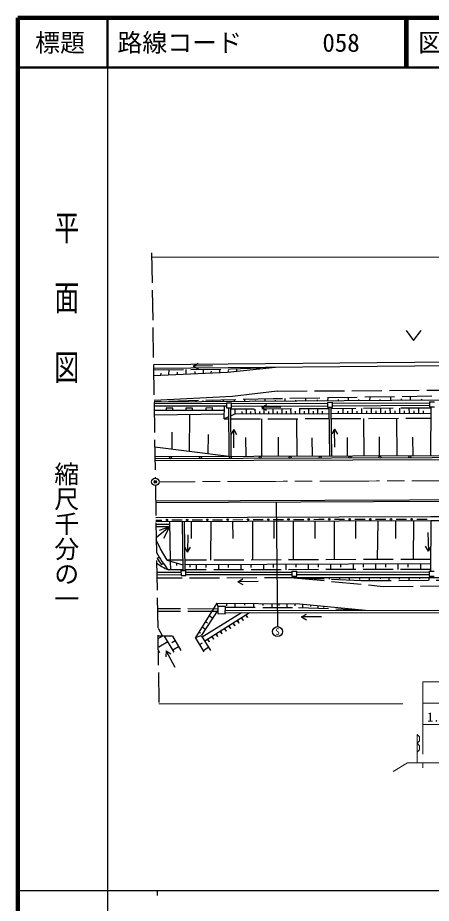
# Model space of a CAD drawing. Units: millimetres, scale not verified. Extents: x 40000 to 680000, y 20000 to 380000.
# Drawn here: x 40000 to 122993, y 202409 to 380000 of the extents above; entities that cross this region are included whole.
import ezdxf
from ezdxf.enums import TextEntityAlignment as Align

# ---------------------------------------------------------------- set-up
doc = ezdxf.new("R2010")
doc.units = ezdxf.units.MM
doc.header["$LTSCALE"] = 1000
doc.header["$PDMODE"] = 32
doc.header["$PDSIZE"] = 500
doc.linetypes.add('CHAIN', pattern=[18.5, 12, -1.5, 3.5, -1.5])
doc.linetypes.add('DASHED', pattern=[7.5, 6, -1.5])
for name, color, linetype, lineweight in [('M-BGD', 7, 'Continuous', 25), ('M-BGD-EXST', 7, 'Continuous', 25), ('M-BMK', 2, 'CHAIN', 13), ('M-BMK-SRVR', 3, 'Continuous', 25), ('M-STR-HTXT', 7, 'Continuous', 13), ('M-TTL', 2, 'Continuous', 140), ('M-TTL-BAND', 7, 'Continuous', 25), ('M-TTL-LINE', 7, 'Continuous', 50)]:
    doc.layers.add(name, color=color, linetype=linetype, lineweight=lineweight)
doc.layers.add('M-OTRS', color=6, linetype='Continuous')
doc.layers.add('M-TTL-TXT', color=7, linetype='Continuous')
doc.styles.add('@ＭＳ ゴシック', font='')
doc.styles.add('ＭＳ ゴシック', font='')
doc.styles.get('@ＭＳ ゴシック').set_extended_font_data('@MS Gothic')
doc.styles.get('ＭＳ ゴシック').set_extended_font_data('MS Gothic')

msp = doc.modelspace()

# ---------------------------------------------------------------- linework, layer by layer
at = {"layer": 'M-BGD', "linetype": 'DASHED'}
for p, q in [((66875, 332847), (67605, 287677)), ((67254, 309409), (82699, 309556)), ((82699, 309556), (91747, 309948)), ((92074, 305117), (162656, 305534)), ((123129, 304094), (91250, 303573)), ((91250, 303573), (67358, 302986)), ((102462, 301593), (82693, 301480)), ((122870, 301709), (102862, 301595)), ((81422, 299531), (82307, 299535)), ((82707, 299536), (102486, 299619)), ((102886, 299621), (122867, 299705)), ((67629, 286177), (68345, 241839)), ((73095, 271198), (70009, 271186)), ((122855, 271384), (73495, 271199)), ((72767, 268768), (67911, 268720)), ((72770, 268268), (67919, 268220)), ((122837, 269333), (73522, 269293)), ((95491, 267693), (67930, 267577)), ((95491, 267693), (113328, 265957)), ((95491, 267693), (108947, 267149)), ((108947, 267149), (164194, 267253)), ((113328, 265957), (166216, 266322)), ((80167, 261413), (68029, 261438)), ((80164, 261200), (76847, 256087)), ((81671, 261773), (96357, 261743)), ((96357, 261743), (109770, 261190)), ((80161, 260913), (68037, 260938)), ((76847, 256087), (78663, 253074))]:
    msp.add_line(p, q, dxfattribs=at)
at = {"layer": 'M-BGD'}
for p, q in [((67237, 310426), (203329, 311658)), ((67249, 309726), (203335, 310958)), ((70310, 309438), (70283, 308381)), ((73755, 309471), (73731, 308538)), ((75524, 309065), (75513, 308620)), ((77218, 309504), (77197, 308697)), ((78793, 309122), (78784, 308769)), ((80492, 309535), (80475, 308846)), ((82091, 308920), (91747, 309948)), ((82236, 309267), (82227, 308926)), ((83897, 309568), (83885, 309111)), ((67273, 308244), (82091, 308920)), ((68697, 308717), (68686, 308308)), ((71995, 308949), (71982, 308459)), ((83106, 304037), (67354, 303228)), ((92074, 305117), (83106, 304037)), ((102200, 303752), (102190, 303169)), ((106329, 303819), (106318, 303198)), ((110633, 303890), (110622, 303229)), ((114799, 303958), (114787, 303258)), ((118764, 304022), (118751, 303286)), ((81923, 302628), (67364, 302592)), ((81926, 302128), (67372, 302092)), ((75718, 303091), (75716, 302980)), ((77140, 303227), (77136, 302991)), ((79189, 303120), (79187, 303005)), ((81247, 303327), (81241, 303020)), ((81422, 299531), (81516, 302127)), ((81922, 302789), (82922, 302795)), ((81922, 302789), (81928, 301789)), ((82928, 301795), (82922, 302795)), ((82923, 302603), (102171, 302686)), ((82926, 302103), (102174, 302186)), ((83442, 303207), (83439, 303035)), ((85502, 303432), (85495, 303050)), ((87636, 303207), (87634, 303065)), ((89571, 303532), (89564, 303079)), ((91657, 303294), (91654, 303094)), ((93620, 303612), (93611, 303108)), ((95736, 303323), (95733, 303123)), ((97782, 303680), (97772, 303137)), ((100105, 303352), (100101, 303154)), ((102170, 302868), (103170, 302874)), ((102170, 302868), (102176, 301868)), ((103175, 301874), (103170, 302874)), ((103171, 302691), (122628, 302775)), ((103174, 302191), (122630, 302275)), ((104331, 303411), (104327, 303184)), ((108381, 303411), (108377, 303213)), ((112691, 303440), (112688, 303243)), ((116944, 303585), (116938, 303274)), ((120994, 303498), (120990, 303302)), ((122626, 302967), (123626, 302973)), ((122626, 302967), (122632, 301967)), ((122632, 301967), (123632, 301973)), ((122871, 301968), (122855, 292120)), ((81484, 301240), (67386, 301205)), ((81456, 300481), (67401, 300275)), ((71100, 301714), (69767, 301711)), ((69767, 301711), (69768, 301211)), ((71102, 301214), (71100, 301714)), ((75100, 301724), (73767, 301721)), ((73767, 301721), (73768, 301221)), ((74469, 293000), (74561, 300380)), ((75102, 301224), (75100, 301724)), ((79100, 301734), (77767, 301731)), ((77767, 301731), (77768, 301231)), ((79102, 301234), (79100, 301734)), ((81928, 301789), (82928, 301795)), ((82290, 301791), (82364, 291997)), ((82690, 301794), (82764, 291999)), ((83617, 300549), (82703, 300125)), ((83617, 300549), (83631, 301486)), ((83617, 300549), (102474, 300616)), ((85019, 300554), (85018, 301023)), ((85907, 300557), (85904, 301498)), ((86797, 300560), (86795, 301032)), ((87686, 300563), (87683, 301509)), ((88578, 300566), (88576, 301040)), ((89469, 300569), (89466, 301519)), ((90362, 300573), (90361, 301048)), ((91256, 300576), (91252, 301529)), ((92151, 300579), (92149, 301056)), ((93046, 300582), (93043, 301539)), ((93943, 300585), (93942, 301065)), ((94841, 300588), (94837, 301549)), ((95740, 300592), (95738, 301073)), ((96639, 300595), (96636, 301560)), ((97540, 300598), (97538, 301081)), ((98441, 300601), (98438, 301570)), ((99344, 300604), (99342, 301090)), ((100247, 300608), (100244, 301580)), ((101152, 300611), (101150, 301098)), ((102176, 301868), (103175, 301874)), ((102459, 301870), (102578, 292059)), ((102859, 301872), (102978, 292060)), ((102874, 300617), (122869, 300688)), ((104369, 300622), (104368, 301113)), ((105310, 300626), (105306, 301609)), ((106252, 300629), (106250, 301122)), ((107194, 300632), (107191, 301620)), ((108139, 300636), (108137, 301131)), ((109083, 300639), (109080, 301631)), ((110030, 300642), (110028, 301139)), ((110976, 300646), (110973, 301642)), ((111925, 300649), (111923, 301148)), ((112873, 300653), (112870, 301652)), ((113824, 300656), (113822, 301157)), ((114774, 300659), (114771, 301663)), ((115727, 300663), (115725, 301166)), ((116679, 300666), (116676, 301674)), ((117634, 300669), (117632, 301174)), ((118589, 300673), (118585, 301685)), ((119545, 300676), (119543, 301183)), ((120502, 300680), (120498, 301696)), ((121461, 300683), (121459, 301192)), ((82304, 299940), (81422, 299531)), ((88963, 292017), (88985, 299563)), ((96048, 292039), (95995, 299592)), ((109502, 292080), (109480, 299649)), ((116149, 292100), (116090, 299676)), ((71011, 293439), (71013, 296868)), ((78209, 292525), (78258, 296440)), ((85826, 292008), (85797, 295805)), ((92342, 292028), (92353, 295892)), ((99141, 292048), (99115, 295723)), ((106176, 292070), (106148, 295832)), ((112606, 292089), (112596, 295924)), ((119325, 292110), (119296, 295857)), ((82364, 291997), (67505, 293884)), ((276674, 292588), (67536, 291952)), ((276677, 291788), (67549, 291152)), ((67741, 279266), (68915, 279272)), ((122922, 279876), (67744, 279693)), ((122924, 279076), (67747, 278893)), ((70467, 278902), (70605, 271188)), ((70949, 279280), (72983, 279289)), ((72986, 278874), (73124, 269156)), ((73386, 278877), (73524, 269158)), ((74818, 278916), (74810, 275589)), ((75017, 279298), (77051, 279307)), ((78734, 278929), (78715, 271219)), ((79084, 279315), (81118, 279324)), ((83132, 278944), (83143, 275589)), ((83152, 279333), (85186, 279342)), ((87092, 278957), (87118, 271250)), ((87220, 279351), (89254, 279359)), ((91288, 279368), (93322, 279377)), ((91413, 278972), (91414, 275589)), ((95300, 278984), (95301, 271281)), ((95356, 279386), (97390, 279395)), ((99424, 279403), (100441, 279408)), ((99617, 278999), (99615, 275589)), ((100441, 279408), (101474, 279409)), ((103501, 279012), (103498, 271312)), ((103540, 279411), (105607, 279414)), ((107673, 279416), (109740, 279419)), ((107808, 279026), (107781, 275589)), ((111807, 279421), (113873, 279424)), ((112235, 279041), (112156, 271344)), ((115819, 279053), (115784, 275589)), ((115940, 279427), (118006, 279429)), ((119403, 279065), (119324, 271371)), ((120073, 279432), (122139, 279434)), ((122924, 279076), (122834, 269017)), ((223621, 280143), (122922, 279876)), ((223623, 279343), (122924, 279076)), ((70476, 278402), (67755, 278393)), ((70477, 277902), (67757, 277893)), ((70477, 277902), (67798, 275709)), ((70477, 277902), (68386, 277145)), ((70477, 277902), (69258, 275595)), ((67993, 271622), (68362, 271840)), ((68842, 270373), (69168, 270624)), ((70009, 271186), (73108, 270278)), ((70608, 271010), (70639, 269289)), ((71962, 270155), (71962, 270614)), ((122847, 270454), (73508, 270308)), ((74622, 269819), (74622, 270312)), ((75798, 270315), (75798, 269295)), ((77826, 269744), (77826, 270321)), ((80298, 270329), (80298, 269299)), ((82326, 269744), (82326, 270335)), ((84798, 270342), (84798, 269302)), ((86826, 269744), (86826, 270348)), ((89298, 270355), (89298, 269306)), ((91326, 269744), (91326, 270361)), ((93798, 270368), (93798, 269310)), ((95873, 269812), (95873, 270375)), ((98298, 270382), (98298, 269313)), ((100373, 269812), (100373, 270388)), ((102798, 270395), (102798, 269317)), ((104873, 269812), (104873, 270401)), ((107298, 270408), (107298, 269321)), ((109373, 269812), (109373, 270414)), ((111798, 270422), (111798, 269324)), ((113873, 269812), (113873, 270428)), ((116298, 270435), (116298, 269328)), ((118373, 269812), (118373, 270441)), ((120798, 270448), (120798, 269332)), ((73122, 269292), (70232, 269289)), ((72765, 269154), (73765, 269159)), ((72765, 269154), (72771, 268154)), ((73771, 268160), (73765, 269159)), ((95035, 268772), (73767, 268751)), ((95038, 268272), (73770, 268251)), ((95034, 268995), (96034, 269001)), ((95034, 268995), (95040, 267995)), ((96040, 268001), (96034, 269001)), ((122554, 268800), (96035, 268773)), ((122557, 268300), (96038, 268273)), ((122553, 269016), (123553, 269022)), ((122553, 269016), (122559, 268016)), ((72771, 268154), (73771, 268160)), ((95040, 267995), (96040, 268001)), ((136510, 267658), (95491, 267693)), ((102502, 267687), (102502, 267409)), ((104555, 267685), (104555, 267445)), ((106502, 267683), (106502, 267248)), ((108580, 267682), (108580, 267341)), ((110502, 267680), (110502, 267152)), ((112745, 267678), (112745, 267445)), ((114502, 267676), (114502, 267159)), ((116562, 267675), (116562, 267410)), ((118502, 267673), (118502, 267167)), ((120622, 267671), (120622, 267445)), ((122502, 267670), (122502, 267174)), ((122559, 268016), (123559, 268022)), ((79958, 262581), (75648, 255727)), ((79067, 261165), (79406, 260924)), ((79958, 262581), (96596, 262491)), ((79958, 262581), (80173, 261940)), ((80173, 261940), (80155, 260440)), ((81673, 261922), (80173, 261940)), ((81655, 260422), (81673, 261922)), ((81663, 261143), (190356, 261322)), ((81920, 262570), (81920, 262091)), ((83566, 262561), (83566, 261769)), ((85509, 262551), (85511, 262180)), ((87297, 262541), (87302, 261761)), ((89159, 262531), (89162, 262121)), ((90975, 262521), (90981, 261754)), ((92422, 262513), (92424, 262150)), ((93999, 262505), (94004, 261747)), ((95593, 262496), (95596, 262061)), ((96596, 262491), (109770, 261190)), ((97134, 262438), (97139, 261710)), ((98766, 262276), (98769, 261941)), ((100220, 262133), (100224, 261583)), ((101340, 262022), (101342, 261702)), ((84940, 260649), (77032, 255780)), ((86522, 260651), (77521, 254968)), ((78414, 260125), (79134, 259612)), ((81655, 260422), (80155, 260440)), ((81657, 260643), (190350, 260822)), ((84899, 259589), (85005, 259656)), ((84899, 259589), (85253, 259146)), ((84952, 259623), (85253, 259146)), ((85005, 259656), (85253, 259146)), ((85757, 260131), (85863, 260198)), ((85757, 260131), (86111, 259687)), ((85810, 260165), (86111, 259687)), ((85863, 260198), (86111, 259687)), ((68184, 257572), (69080, 255959)), ((76991, 257862), (77682, 257373)), ((77662, 258930), (78060, 258649)), ((82331, 257968), (82436, 258035)), ((82331, 257968), (82683, 257528)), ((82384, 258002), (82683, 257528)), ((82436, 258035), (82683, 257528)), ((83186, 258508), (83291, 258575)), ((83186, 258508), (83538, 258067)), ((83239, 258541), (83538, 258067)), ((83291, 258575), (83538, 258067)), ((84042, 259048), (84147, 259115)), ((84042, 259048), (84395, 258606)), ((84095, 259082), (84395, 258606)), ((84147, 259115), (84395, 258606)), ((71057, 255986), (68117, 255946)), ((69080, 255959), (68126, 255448)), ((71416, 252754), (69486, 255965)), ((71057, 255986), (72733, 253113)), ((75648, 255727), (76847, 256087)), ((76353, 256848), (76683, 256614)), ((78923, 255817), (79028, 255883)), ((78923, 255817), (79272, 255380)), ((78976, 255850), (79272, 255380)), ((79028, 255883), (79272, 255380)), ((79774, 256354), (79878, 256420)), ((79774, 256354), (80123, 255916)), ((79826, 256387), (80123, 255916)), ((79878, 256420), (80123, 255916)), ((80625, 256891), (80730, 256957)), ((80625, 256891), (80975, 256453)), ((80677, 256924), (80975, 256453)), ((80730, 256957), (80975, 256453)), ((81478, 257430), (81583, 257496)), ((81478, 257430), (81829, 256990)), ((81530, 257463), (81829, 256990)), ((81583, 257496), (81829, 256990)), ((68304, 253831), (70108, 254929)), ((70907, 254729), (71574, 255100)), ((77444, 252855), (75648, 255727)), ((76982, 254549), (76540, 254301)), ((78074, 255281), (78178, 255346)), ((78074, 255281), (78422, 254845)), ((78126, 255314), (78422, 254845)), ((78178, 255346), (78422, 254845)), ((68543, 252634), (68161, 253274)), ((71128, 253233), (72280, 253890)), ((77285, 253109), (78240, 253775))]:
    msp.add_line(p, q, dxfattribs=at)
for points in [[(277564, 304203), (162765, 303599), (67359, 302921)], [(571780, 291062), (565104, 291352), (539291, 292076), (529800, 292188), (520306, 292300), (485789, 292378), (465647, 292375), (404993, 292367), (385035, 292364), (344658, 292273), (323960, 292240), (280018, 292192), (223894, 292027), (183645, 291905), (143378, 291783), (102979, 291660), (67537, 291552)], [(518229, 283746), (370550, 283915), (278414, 283742), (169560, 283458), (67680, 283048)], [(518229, 283446), (370551, 283615), (278414, 283442), (169561, 283158), (67685, 282748)]]:
    msp.add_lwpolyline(points, dxfattribs=at)
at = {"layer": 'M-BGD', "linetype": 'DASHED'}
msp.add_lwpolyline([(70009, 271186), (68653, 273508), (67805, 275265)], dxfattribs=at)
at = {"layer": 'M-BGD'}
for centre, radius in [((70672, 291762), 200), ((76672, 291780), 200), ((82672, 291798), 200), ((88672, 291817), 200), ((94672, 291835), 200), ((100672, 291853), 200), ((106672, 291871), 200), ((112672, 291889), 200), ((118672, 291908), 200), ((69932, 279276), 150), ((74000, 279294), 150), ((78067, 279311), 150), ((82135, 279329), 150), ((86203, 279346), 150), ((90271, 279364), 150), ((94339, 279381), 150), ((98407, 279399), 150), ((102507, 279410), 150), ((106640, 279415), 150), ((110773, 279420), 150), ((114906, 279425), 150), ((119039, 279430), 150)]:
    msp.add_circle(centre, radius, dxfattribs=at)
for centre, radius, start, end in [((83876, 281252), 18146, 207.94542, 221.24596), ((73023, 276613), 7838, 228.98301, 249.14209), ((73557, 274489), 6259, 207.25785, 221.11439)]:
    msp.add_arc(centre, radius, start, end, dxfattribs=at)
at = {"layer": 'M-BGD-EXST'}
for p, q in [((117943, 317254), (119443, 315254)), ((119443, 315254), (120943, 317254)), ((75193, 310125), (76185, 310716)), ((79097, 310177), (75193, 310125)), ((75193, 310125), (76201, 309561)), ((88961, 301874), (89969, 302438)), ((92813, 301822), (88961, 301874)), ((88961, 301874), (89954, 301284)), ((83340, 297398), (82777, 296389)), ((83392, 293754), (83340, 297398)), ((83340, 297398), (83931, 296406)), ((103589, 297502), (103026, 296494)), ((103641, 293858), (103589, 297502)), ((103589, 297502), (104180, 296510)), ((91894, 282846), (92130, 257890)), ((74144, 276281), (74092, 272846)), ((122328, 276784), (122407, 273036)), ((74092, 272846), (73530, 273855)), ((74092, 272846), (74684, 273837)), ((122407, 273036), (121808, 274024)), ((122407, 273036), (122963, 274048)), ((84190, 266860), (85175, 267462)), ((88251, 266964), (84190, 266860)), ((84190, 266860), (85205, 266308)), ((96944, 259832), (97944, 260410)), ((100952, 259832), (96944, 259832)), ((96944, 259832), (97944, 259255)), ((69771, 253013), (69745, 251859)), ((71593, 249682), (69771, 253013)), ((69771, 253013), (70758, 252413))]:
    msp.add_line(p, q, dxfattribs=at)
msp.add_circle((92139, 256890), 1000, dxfattribs=at)
at = {"layer": 'M-BMK'}
msp.add_arc((397831, -81174855), 81462451, 90.16157, 90.23173, dxfattribs=at)
at = {"layer": 'M-BMK-SRVR'}
msp.add_circle((67617, 286927), 750, dxfattribs=at)
at = {"layer": 'M-OTRS'}
msp.add_point((67617, 286927), dxfattribs=at)
at = {"layer": 'M-STR-HTXT'}
for p, q in [((554442, 331960), (66890, 331960)), ((181227, 246804), (121294, 246804)), ((121294, 232333), (121294, 246804)), ((68336, 242396), (117281, 242396)), ((121294, 242510), (181227, 242510)), ((121294, 238293), (164049, 238293)), ((120149, 236289), (120149, 230563)), ((120149, 236289), (120649, 235789)), ((120649, 234989), (120149, 234489)), ((120149, 234489), (120649, 233989)), ((120649, 235789), (120649, 234989)), ((120649, 233189), (120149, 232689)), ((120649, 233989), (120649, 233189)), ((118206, 230563), (115326, 228828)), ((118206, 230563), (181227, 230563)), ((121294, 230563), (121294, 229563))]:
    msp.add_line(p, q, dxfattribs=at)
at = {"layer": 'M-TTL'}
for p, q in [((40000, 380000), (40000, 20000)), ((680000, 380000), (40000, 380000))]:
    msp.add_line(p, q, dxfattribs=at)
at = {"layer": 'M-TTL-BAND'}
for p, q in [((58000, 370000), (58000, 20000)), ((40000, 205000), (579000, 205000)), ((68000, 205000), (68000, 204000))]:
    msp.add_line(p, q, dxfattribs=at)
at = {"layer": 'M-TTL-LINE'}
for p, q in [((58000, 380000), (58000, 370000)), ((117750, 380000), (117750, 370000)), ((118250, 380000), (118250, 370000)), ((40000, 370000), (680000, 370000))]:
    msp.add_line(p, q, dxfattribs=at)

# ---------------------------------------------------------------- texts
at = {"layer": 'M-BGD-EXST', "style": 'ＭＳ ゴシック'}
msp.add_text('S', height=1320, dxfattribs=at).set_placement((92139, 256890), align=Align.MIDDLE_CENTER)
at = {"layer": 'M-STR-HTXT', "style": 'ＭＳ ゴシック'}
msp.add_text('1.25', height=1833, dxfattribs=at).set_placement((124643, 238293), align=Align.BOTTOM_CENTER)
at = {"layer": 'M-TTL-BAND', "style": '@ＭＳ ゴシック', "width": 1.4}
msp.add_text('平  面  図', height=3666, rotation=270, dxfattribs=at).set_placement((49777, 306475), align=Align.MIDDLE_RIGHT)
at = {"layer": 'M-TTL-BAND', "style": '@ＭＳ ゴシック'}
msp.add_text('縮尺千分の一', height=3666, rotation=270, dxfattribs=at).set_placement((49777, 261030), align=Align.MIDDLE_RIGHT)
at = {"layer": 'M-TTL-TXT', "style": 'ＭＳ ゴシック'}
msp.add_text('標題', height=3666, dxfattribs=at).set_placement((48500, 375000), align=Align.MIDDLE_CENTER)
for s, p in [('路線コード', (60000, 375000)), ('058', (101142, 375000)), ('図面コード', (120380, 375000))]:
    msp.add_text(s, height=3666, dxfattribs=at).set_placement(p, align=Align.MIDDLE_LEFT)

doc.saveas('drawing.dxf')
